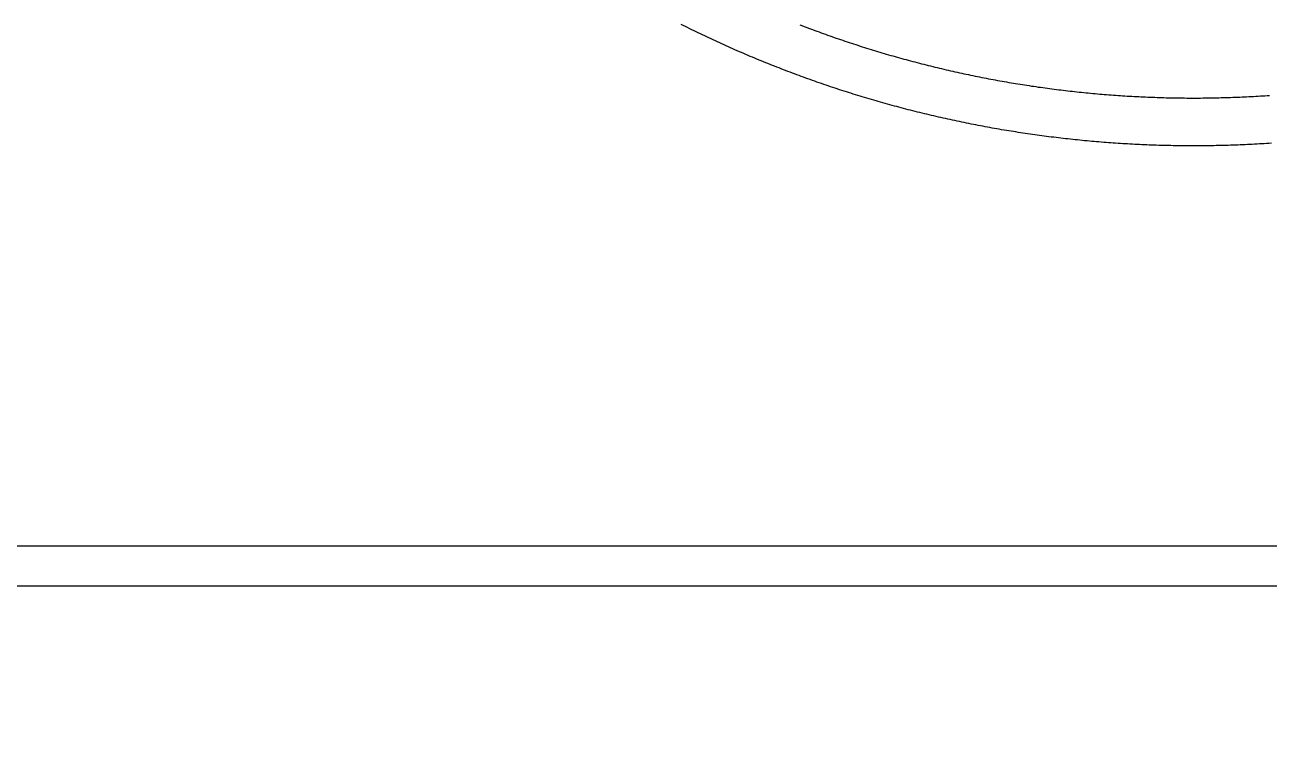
# Model space of a CAD drawing. Header units: inches. Extents: x -43479 to 56521, y -44741 to 59530.
# Drawn here: x 867 to 3988, y -23473 to -21634 of the extents above; entities that cross this region are included whole.
import ezdxf

# ---------------------------------------------------------------- set-up
doc = ezdxf.new("R2010")
doc.units = ezdxf.units.IN
doc.header["$MEASUREMENT"] = 0

# ---------------------------------------------------------------- blocks, each defined once
blk = doc.blocks.new('kanishk_spiralEditV1')
for points in [[(2993.9, -1430.8), (2987.9, -1431.3), (2981.9, -1431.6), (2975.9, -1432), (2969.9, -1432.4), (2963.9, -1432.7), (2957.9, -1433.1), (2951.8, -1433.4), (2945.8, -1433.7), (2939.8, -1434), (2933.8, -1434.3), (2927.8, -1434.6), (2921.8, -1434.9), (2915.8, -1435.1), (2909.8, -1435.4), (2903.7, -1435.6), (2897.7, -1435.8), (2891.7, -1436), (2885.7, -1436.2), (2879.7, -1436.4), (2873.7, -1436.5), (2867.7, -1436.7), (2861.6, -1436.8), (2855.6, -1436.9), (2849.6, -1437.1), (2843.6, -1437.2), (2837.6, -1437.2), (2831.6, -1437.3), (2825.6, -1437.4), (2819.5, -1437.4), (2813.5, -1437.5), (2807.5, -1437.5), (2801.5, -1437.5), (2795.5, -1437.5), (2789.5, -1437.5), (2783.5, -1437.5), (2777.4, -1437.4), (2771.4, -1437.4), (2765.4, -1437.3), (2759.4, -1437.3), (2753.4, -1437.2), (2747.4, -1437.1), (2741.4, -1437), (2735.4, -1436.8), (2729.4, -1436.7), (2723.3, -1436.5), (2717.3, -1436.4), (2711.3, -1436.2), (2705.3, -1436), (2699.3, -1435.8), (2693.3, -1435.6), (2687.3, -1435.4), (2681.3, -1435.1), (2675.3, -1434.9), (2669.3, -1434.6), (2663.3, -1434.3), (2657.3, -1434.1), (2651.3, -1433.7), (2645.3, -1433.4), (2639.3, -1433.1), (2633.3, -1432.8), (2627.3, -1432.4), (2621.3, -1432.1), (2615.3, -1431.7), (2609.3, -1431.3), (2603.3, -1430.9), (2597.3, -1430.5), (2591.3, -1430), (2585.3, -1429.6), (2579.4, -1429.2), (2573.4, -1428.7), (2567.4, -1428.2), (2561.4, -1427.7), (2555.4, -1427.2), (2549.4, -1426.7), (2543.4, -1426.2), (2537.5, -1425.6), (2531.5, -1425.1), (2525.5, -1424.5), (2519.5, -1423.9), (2513.6, -1423.4), (2507.6, -1422.7), (2501.6, -1422.1), (2495.7, -1421.5), (2489.7, -1420.9), (2483.7, -1420.2), (2477.8, -1419.6), (2471.8, -1418.9), (2465.8, -1418.2), (2459.9, -1417.5), (2453.9, -1416.8), (2448, -1416), (2442, -1415.3), (2436, -1414.5), (2430.1, -1413.8), (2424.1, -1413), (2418.2, -1412.2), (2412.2, -1411.4), (2406.3, -1410.6), (2400.4, -1409.8), (2394.4, -1408.9), (2388.5, -1408.1), (2382.6, -1407.2), (2376.6, -1406.3), (2370.7, -1405.5), (2364.8, -1404.6), (2358.8, -1403.6), (2352.9, -1402.7), (2347, -1401.8), (2341.1, -1400.8), (2335.1, -1399.9), (2329.2, -1398.9), (2323.3, -1397.9), (2317.4, -1396.9), (2311.5, -1395.9), (2305.6, -1394.9), (2299.7, -1393.8), (2293.8, -1392.8), (2287.9, -1391.7), (2282, -1390.6), (2276.1, -1389.6), (2270.2, -1388.5), (2264.3, -1387.4), (2258.4, -1386.2), (2252.5, -1385.1), (2246.6, -1383.9), (2240.8, -1382.8), (2234.9, -1381.6), (2229, -1380.4), (2223.1, -1379.2), (2217.3, -1378), (2211.4, -1376.8), (2205.5, -1375.6), (2199.7, -1374.3), (2193.8, -1373.1), (2188, -1371.8), (2182.1, -1370.5), (2176.3, -1369.2), (2170.4, -1367.9), (2164.6, -1366.6), (2158.7, -1365.3), (2152.9, -1363.9), (2147.1, -1362.6), (2141.2, -1361.2), (2135.4, -1359.8), (2129.6, -1358.4), (2123.8, -1357), (2117.9, -1355.6), (2112.1, -1354.2), (2106.3, -1352.7), (2100.5, -1351.3), (2094.7, -1349.8), (2088.9, -1348.3), (2083.1, -1346.8), (2077.3, -1345.3), (2071.5, -1343.8), (2065.7, -1342.3), (2059.9, -1340.8), (2054.2, -1339.2), (2048.4, -1337.7), (2042.6, -1336.1), (2036.8, -1334.5), (2031.1, -1332.9), (2025.3, -1331.3), (2019.5, -1329.7), (2013.8, -1328), (2008, -1326.4), (2002.3, -1324.7), (1996.5, -1323.1), (1990.8, -1321.4), (1985.1, -1319.7), (1979.3, -1318), (1973.6, -1316.3), (1967.9, -1314.5), (1962.1, -1312.8), (1956.4, -1311), (1950.7, -1309.3), (1945, -1307.5), (1939.3, -1305.7), (1933.6, -1303.9), (1927.9, -1302.1), (1922.2, -1300.3), (1916.5, -1298.4), (1910.8, -1296.6), (1905.1, -1294.7), (1899.4, -1292.9), (1893.8, -1291), (1888.1, -1289.1), (1882.4, -1287.2), (1876.8, -1285.3), (1871.1, -1283.3), (1865.5, -1281.4), (1859.8, -1279.4), (1854.2, -1277.5), (1848.5, -1275.5), (1842.9, -1273.5), (1837.3, -1271.5), (1831.6, -1269.5), (1826, -1267.5), (1820.4, -1265.4), (1814.8, -1263.4), (1809.2, -1261.3), (1803.6, -1259.2), (1798, -1257.2), (1792.4, -1255.1), (1786.8, -1253), (1781.2, -1250.8), (1775.6, -1248.7), (1770, -1246.6), (1764.4, -1244.4), (1758.9, -1242.2), (1753.3, -1240.1), (1747.8, -1237.9), (1742.2, -1235.7), (1736.7, -1233.5), (1731.1, -1231.3), (1725.6, -1229), (1720, -1226.8), (1714.5, -1224.5), (1709, -1222.2), (1703.5, -1220), (1697.9, -1217.7), (1692.4, -1215.4), (1686.9, -1213.1), (1681.4, -1210.7), (1675.9, -1208.4), (1670.4, -1206), (1665, -1203.7), (1659.5, -1201.3), (1654, -1198.9), (1648.5, -1196.5), (1643.1, -1194.1), (1637.6, -1191.7), (1632.2, -1189.3), (1626.7, -1186.8), (1621.3, -1184.4), (1615.8, -1181.9), (1610.4, -1179.5), (1605, -1177), (1599.6, -1174.5), (1594.1, -1172), (1588.7, -1169.5), (1583.3, -1166.9), (1577.9, -1164.4), (1572.5, -1161.8), (1567.2, -1159.3), (1561.8, -1156.7), (1556.4, -1154.1), (1551, -1151.5), (1545.7, -1148.9), (1540.3, -1146.3), (1534.9, -1143.7), (1529.6, -1141), (1524.3, -1138.4), (1518.9, -1135.7), (1513.6, -1133)], [(1811.1, -1133.8), (1816.5, -1135.9), (1821.8, -1137.9), (1827.2, -1140), (1832.5, -1142), (1837.9, -1144), (1843.3, -1146), (1848.6, -1148), (1854, -1150), (1859.4, -1151.9), (1864.8, -1153.9), (1870.1, -1155.8), (1875.5, -1157.8), (1880.9, -1159.7), (1886.3, -1161.6), (1891.7, -1163.5), (1897.1, -1165.4), (1902.5, -1167.3), (1908, -1169.1), (1913.4, -1171), (1918.8, -1172.8), (1924.2, -1174.6), (1929.7, -1176.5), (1935.1, -1178.3), (1940.5, -1180.1), (1946, -1181.9), (1951.4, -1183.6), (1956.9, -1185.4), (1962.3, -1187.2), (1967.8, -1188.9), (1973.2, -1190.6), (1978.7, -1192.3), (1984.2, -1194), (1989.7, -1195.7), (1995.1, -1197.4), (2000.6, -1199.1), (2006.1, -1200.8), (2011.6, -1202.4), (2017.1, -1204), (2022.6, -1205.7), (2028.1, -1207.3), (2033.6, -1208.9), (2039.1, -1210.5), (2044.6, -1212.1), (2050.1, -1213.6), (2055.6, -1215.2), (2061.2, -1216.7), (2066.7, -1218.3), (2072.2, -1219.8), (2077.7, -1221.3), (2083.3, -1222.8), (2088.8, -1224.3), (2094.4, -1225.8), (2099.9, -1227.2), (2105.4, -1228.7), (2111, -1230.1), (2116.5, -1231.6), (2122.1, -1233), (2127.7, -1234.4), (2133.2, -1235.8), (2138.8, -1237.2), (2144.4, -1238.5), (2149.9, -1239.9), (2155.5, -1241.3), (2161.1, -1242.6), (2166.7, -1243.9), (2172.3, -1245.2), (2177.9, -1246.5), (2183.4, -1247.8), (2189, -1249.1), (2194.6, -1250.4), (2200.2, -1251.6), (2205.8, -1252.9), (2211.4, -1254.1), (2217.1, -1255.3), (2222.7, -1256.5), (2228.3, -1257.7), (2233.9, -1258.9), (2239.5, -1260.1), (2245.1, -1261.3), (2250.8, -1262.4), (2256.4, -1263.6), (2262, -1264.7), (2267.6, -1265.8), (2273.3, -1266.9), (2278.9, -1268), (2284.6, -1269.1), (2290.2, -1270.1), (2295.8, -1271.2), (2301.5, -1272.2), (2307.1, -1273.3), (2312.8, -1274.3), (2318.4, -1275.3), (2324.1, -1276.3), (2329.8, -1277.3), (2335.4, -1278.3), (2341.1, -1279.2), (2346.8, -1280.2), (2352.4, -1281.1), (2358.1, -1282), (2363.8, -1283), (2369.4, -1283.9), (2375.1, -1284.8), (2380.8, -1285.6), (2386.5, -1286.5), (2392.2, -1287.4), (2397.8, -1288.2), (2403.5, -1289), (2409.2, -1289.9), (2414.9, -1290.7), (2420.6, -1291.5), (2426.3, -1292.2), (2432, -1293), (2437.7, -1293.8), (2443.4, -1294.5), (2449.1, -1295.3), (2454.8, -1296), (2460.5, -1296.7), (2466.2, -1297.4), (2471.9, -1298.1), (2477.6, -1298.8), (2483.3, -1299.4), (2489, -1300.1), (2494.8, -1300.7), (2500.5, -1301.4), (2506.2, -1302), (2511.9, -1302.6), (2517.6, -1303.2), (2523.4, -1303.8), (2529.1, -1304.3), (2534.8, -1304.9), (2540.5, -1305.4), (2546.3, -1306), (2552, -1306.5), (2557.7, -1307), (2563.4, -1307.5), (2569.2, -1308), (2574.9, -1308.4), (2580.7, -1308.9), (2586.4, -1309.4), (2592.1, -1309.8), (2597.9, -1310.2), (2603.6, -1310.6), (2609.3, -1311), (2615.1, -1311.4), (2620.8, -1311.8), (2626.6, -1312.2), (2632.3, -1312.5), (2638.1, -1312.9), (2643.8, -1313.2), (2649.6, -1313.5), (2655.3, -1313.8), (2661.1, -1314.1), (2666.8, -1314.4), (2672.6, -1314.7), (2678.3, -1314.9), (2684.1, -1315.2), (2689.8, -1315.4), (2695.6, -1315.6), (2701.3, -1315.8), (2707.1, -1316), (2712.8, -1316.2), (2718.6, -1316.4), (2724.4, -1316.5), (2730.1, -1316.7), (2735.9, -1316.8), (2741.6, -1317), (2747.4, -1317.1), (2753.1, -1317.2), (2758.9, -1317.3), (2764.7, -1317.3), (2770.4, -1317.4), (2776.2, -1317.4), (2782, -1317.5), (2787.7, -1317.5), (2793.5, -1317.5), (2799.2, -1317.5), (2805, -1317.5), (2810.8, -1317.5), (2816.5, -1317.5), (2822.3, -1317.4), (2828.1, -1317.4), (2833.8, -1317.3), (2839.6, -1317.2), (2845.3, -1317.1), (2851.1, -1317), (2856.9, -1316.9), (2862.6, -1316.8), (2868.4, -1316.6), (2874.2, -1316.5), (2879.9, -1316.3), (2885.7, -1316.1), (2891.5, -1316), (2897.2, -1315.8), (2903, -1315.5), (2908.7, -1315.3), (2914.5, -1315.1), (2920.3, -1314.8), (2926, -1314.6), (2931.8, -1314.3), (2937.5, -1314), (2943.3, -1313.7), (2949.1, -1313.4), (2954.8, -1313.1), (2960.6, -1312.7), (2966.3, -1312.4), (2972.1, -1312), (2977.9, -1311.7), (2983.6, -1311.3), (2989.4, -1310.9)]]:
    blk.add_lwpolyline(points)

msp = doc.modelspace()

# ---------------------------------------------------------------- linework, layer by layer
for points in [[(35562.1, -22941.4), (-21537.9, -22941.4), (-22287.9, -22941.4)], [(35562.1, -23041.4), (-21537.9, -23041.4), (-22287.9, -23041.4)]]:
    msp.add_lwpolyline(points)
msp.add_circle((6520.5, 9529.6), 50000)

# ---------------------------------------------------------------- block references
msp.add_blockref('kanishk_spiralEditV1', (1000, -20500))

doc.saveas('drawing.dxf')
